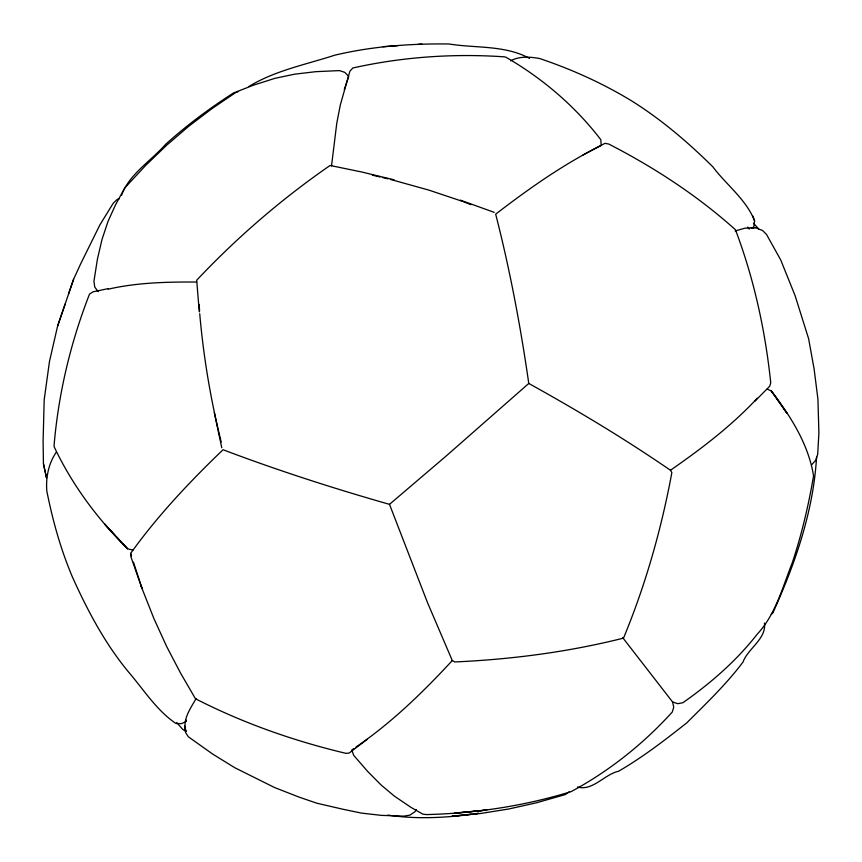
<?xml version="1.0" encoding="UTF-8"?>
<svg xmlns="http://www.w3.org/2000/svg" width="862" height="862" viewBox="0 0 862 862"><rect width="100%" height="100%" fill="white"/><g stroke="black" fill="none" stroke-linecap="round" stroke-linejoin="round"><path stroke-width="1.29" d="M816.573 456.892C813.512 510.961 795.281 563.306 773.117 612.332L771.425 614.186M331.525 165.913L336.773 123.255L340.285 105.078L349.853 71.32L352.827 67.99C402.576 56.87 453.811 53.347 504.647 56.86L506.199 57.388C542.554 78.367 575.363 106.425 600.814 139.709L601.159 145.43C563.5 164.222 528.956 188.562 495.672 214.175C509.97 269.903 520.583 326.515 528.772 383.45C577.228 410.301 624.788 438.855 670.453 470.253L671.864 472.591C661.348 529.225 645.584 584.889 623.506 638.128C568.273 652.006 511.619 659.398 454.77 661.951L452.291 660.54L427.498 602.613L389.495 504.345C333.314 488.334 277.672 470.404 223.032 449.738C189.618 481.836 157.66 515.692 130.604 553.404L131.002 557.057L142.079 588.627L153.759 618.226L166.635 646.468L180.578 673.136L195.448 698.726C243.106 723.153 293.877 740.964 345.942 753.345L349.175 753.032L367.384 739.208M510.606 60.836C519.42 55.955 530.098 56.806 539.677 58.53C572.099 69.456 603.422 83.603 632.611 101.49C661.919 119.99 688.264 142.532 712.863 166.851C726.321 184.845 746.244 199.456 754.584 220.866L753.916 226.243L752.731 228.161M184.683 725.869L185.976 731.558C182.108 719.759 190.534 708.424 196.04 698.64M119.462 198.659L117.286 199.348L113.213 203.26L99.895 224.885L80.64 263.891L73.582 279.288L57.582 326.159L49.49 361.383L44.199 399.742L43.1 441.042L43.434 463.734L46.516 477.925L43.434 463.734M344.283 89.476L348.722 76.459L344.822 72.376L339.488 70.598L315.912 71.665L294.664 74.175L274.827 78.356L253.374 85.209L237.201 91.555L212.138 108.504L188.853 126.186L166.603 145.258L145.495 165.623L124.742 187.948L115.389 205.113L108.03 221.383L102.018 239.42L97.428 259.128L93.915 281.4L94.766 287.068L98.117 291.658M68.518 294.007L73.582 279.288M57.582 326.159L65.21 303.963M121.531 195.351C129.311 173.919 150.969 161.075 165.558 144.385C186.849 125.162 209.919 108.052 234.076 92.6L237.858 91.857M416.357 809.537L415.042 811.67L409.892 815.14L403.772 816.152L381.349 815.366L361.631 813.125L342.957 809.256L316.699 803.168L298.909 797.048L274.644 787.566L234.906 767.794L212.72 754.11L188.347 736.794L185.589 732.603L184.953 727.172M56.439 451.968C48.595 463.271 45.686 477.473 46.828 491.081C52.657 520.422 60.717 549.396 72.397 576.969C87.676 610.867 105.272 644.14 129.203 672.802C144.062 690.182 156.809 710.6 175.967 723.498L181.354 723.66L185.513 721.86M811.702 464.758L815.851 460.114L817.704 454.188L818.9 432.907L817.919 399.052L814.116 369.076L808.61 338.68L795.109 295.688L780.735 259.979L766.523 234.453L762.568 230.499L755.112 227.633L744.897 228.193L735.146 230.973M757.267 398.255C731.569 425.85 701.356 448.8 670.453 470.253M771.404 614.186L773.117 612.332M452.291 660.54C422.973 692.261 391.725 722.625 355.963 747.063M755.047 401.056L769.744 386.187L770.747 382.814C765.273 330.577 754.034 278.911 735.448 229.734C697.315 195.545 654.204 167.411 608.712 144.029L604.941 143.34L582.766 155.085M528.772 383.45L445.816 456.321L389.495 504.345M248.978 86.459C274.967 70.544 305.978 64.553 334.736 55.2C372.136 46.289 410.7 43.477 449.07 43.984C475.576 48.283 505.358 45.018 529.548 58.433M353.883 748.539L351.793 750.015L353.689 755.349L367.805 771.587L381.273 785.153L394.559 796.262L411.303 807.565L422.886 814.17L426.474 814.59C475.49 813.351 524.344 806.024 571.237 791.575C609.208 771.081 643.321 743.981 672.285 712.012L673.739 707.163L672.543 701.937L622.687 637.621M569.394 791.79L565.31 794.559L536.606 802.748L508.742 808.998L480.468 813.512L451.893 816.271L471.083 814.17M108.17 289.19C137.112 282.542 167.034 281.874 196.611 282.036M108.084 288.651L93.042 291.83L89.529 294.071C70.673 342.333 58.562 393.126 54.134 444.77L54.112 446.656C72.063 484.821 97.697 519.15 127.533 548.782L133.007 550.139M473.647 813.879L478.766 813.319C448.66 817.661 418.048 819.654 387.846 815.075M751.201 227.891L755.112 227.633M383.094 46.634L397.867 45.718M418.533 44.264L421.917 44.102M372.298 175.158L380.12 177.001M382.728 177.604L387.943 178.833M390.551 179.447L428.888 190.114L462.291 201.309M394.117 179.824L361.781 172.012L330.092 165.461C281.723 198.885 237.018 237.438 196.698 280.215L199.284 311.893M577.508 786.984C592.56 791.445 604.747 774.141 618.539 771.264C642.75 757.235 664.904 740.113 686.82 722.819C706.334 703.327 726.375 684.18 743.001 662.07C747.785 648.612 766.717 638.753 764.432 623.064M672.543 701.937L677.704 703.683L682.855 702.735C709.954 683.728 735.254 661.908 755.866 635.887L757.407 633.99C775.778 614.164 782.47 587.345 792.264 562.832C801.703 534.494 808.524 505.38 813.556 475.943C808.545 444.264 790.529 416.077 771.307 391.025L767.212 389.053M460.362 200.146L494.249 212.364M463.53 201.783L470.943 204.65M185.976 731.493L182.669 729.338L176.688 722.539M114.84 535.108L104.625 524.031L127.533 548.782L122.997 543.9M116.65 537.058L121.186 541.95M753.463 223.215L758.657 228.861M747.645 227.126L749.304 229.087M185.847 719.835L186.548 721.408M754.584 220.866L752.838 216.006M141.012 585.417L142.079 588.627L133.47 562.207M130.604 553.404L131.433 555.958M221.211 442.001C210.684 399.893 203.507 356.976 199.725 313.736M214.304 412.521L221.771 447.766M199.197 304.491L199.575 311.096M486.664 810.075L454.436 813.146L486.664 810.075M774.916 395.723L771.307 391.025L787.006 413.361L774.916 395.723"/></g></svg>
